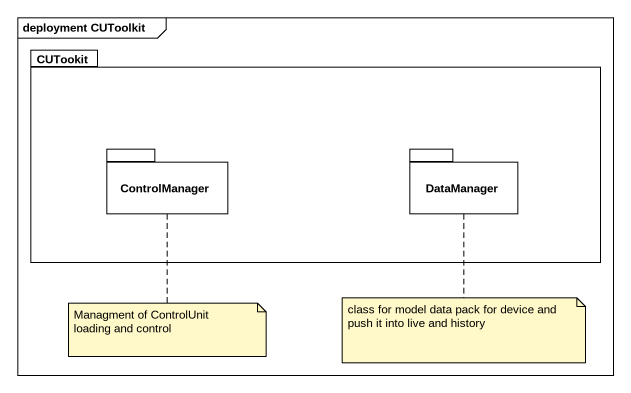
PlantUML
@startuml
mainframe deployment CUToolkit
package CUTookit {
  package ControlManager {
  }
  package DataManager {
  }
}
note bottom of DataManager : class for model data pack for device and push it into live and history
note bottom of ControlManager : Managment of ControlUnit loading and control
@enduml
